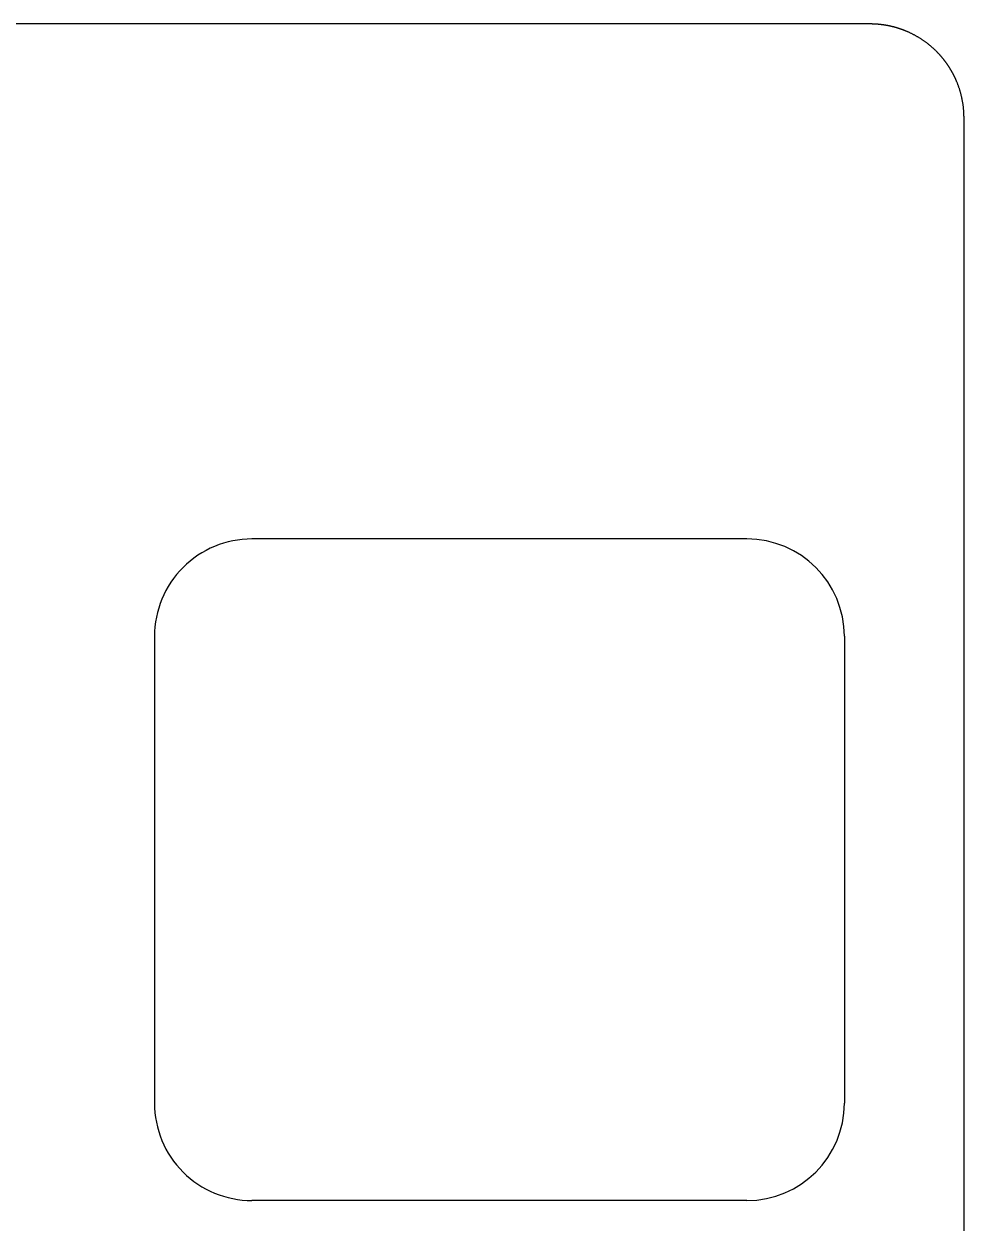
# Model space of a CAD drawing. Header units: millimetres. Extents: x -10 to 277, y -95 to 18.
# Drawn here: x 256.57 to 276.6, y -7.53 to 18.03 of the extents above; entities that cross this region are included whole.
import ezdxf

# ---------------------------------------------------------------- set-up
doc = ezdxf.new("R2010")
doc.units = ezdxf.units.MM
doc.header["$MEASUREMENT"] = 0
doc.layers.add('BLACK', color=7, linetype='CONTINUOUS')
doc.layers.add('Edge.Cuts', color=53, linetype='CONTINUOUS')

msp = doc.modelspace()

# ---------------------------------------------------------------- linework, layer by layer
at = {"layer": 'BLACK', "linetype": 'Continuous'}
for p, q in [((271.975, 7.05), (261.424999, 7.05)), ((259.35, 4.975), (259.35, -4.975001)), ((274.05, 4.975), (274.05, -4.975)), ((271.975, -7.05), (261.425, -7.05))]:
    msp.add_line(p, q, dxfattribs=at)
at = {"layer": 'BLACK'}
for centre, radius, start, end in [((261.424999, 4.975001), 2.074999, 90, 180.0000276), ((271.975, 4.975), 2.075, 0, 90), ((261.424999, -4.975001), 2.074999, 180, 270.0000276), ((271.975, -4.975), 2.075, 270, 0)]:
    msp.add_arc(centre, radius, start, end, dxfattribs=at)
at = {"layer": 'Edge.Cuts', "linetype": 'Continuous'}
for p, q in [((274.6, 18.026), (254.5416, 18.026)), ((274.602308, 18.025999), (274.6, 18.026)), ((274.60864, 18.025981), (274.602308, 18.025999)), ((274.614969, 18.025944), (274.60864, 18.025981)), ((274.621299, 18.025887), (274.614969, 18.025944)), ((274.627627, 18.025809), (274.621299, 18.025887)), ((274.633957, 18.025712), (274.627627, 18.025809)), ((274.640284, 18.025595), (274.633957, 18.025712)), ((274.646612, 18.025457), (274.640284, 18.025595)), ((274.652937, 18.0253), (274.646612, 18.025457)), ((274.659264, 18.025123), (274.652937, 18.0253)), ((274.665588, 18.024925), (274.659264, 18.025123)), ((274.671912, 18.024708), (274.665588, 18.024925)), ((274.678235, 18.024471), (274.671912, 18.024708)), ((274.684557, 18.024213), (274.678235, 18.024471)), ((274.690877, 18.023936), (274.684557, 18.024213)), ((274.697198, 18.023639), (274.690877, 18.023936)), ((274.703516, 18.023322), (274.697198, 18.023639)), ((274.709834, 18.022984), (274.703516, 18.023322)), ((274.71615, 18.022627), (274.709834, 18.022984)), ((274.722465, 18.02225), (274.71615, 18.022627)), ((274.728778, 18.021853), (274.722465, 18.02225)), ((274.735091, 18.021436), (274.728778, 18.021853)), ((274.7414, 18.020999), (274.735091, 18.021436)), ((274.74771, 18.020542), (274.7414, 18.020999)), ((274.754017, 18.020065), (274.74771, 18.020542)), ((274.760323, 18.019568), (274.754017, 18.020065)), ((274.766627, 18.019051), (274.760323, 18.019568)), ((274.77293, 18.018515), (274.766627, 18.019051)), ((274.779229, 18.017958), (274.77293, 18.018515)), ((274.785528, 18.017381), (274.779229, 18.017958)), ((274.791824, 18.016785), (274.785528, 18.017381)), ((274.798119, 18.016169), (274.791824, 18.016785)), ((274.804411, 18.015532), (274.798119, 18.016169)), ((274.810702, 18.014876), (274.804411, 18.015532)), ((274.81699, 18.0142), (274.810702, 18.014876)), ((274.823276, 18.013504), (274.81699, 18.0142)), ((274.829559, 18.012788), (274.823276, 18.013504)), ((274.835841, 18.012053), (274.829559, 18.012788)), ((274.84212, 18.011297), (274.835841, 18.012053)), ((274.848397, 18.010522), (274.84212, 18.011297)), ((274.85467, 18.009726), (274.848397, 18.010522)), ((274.860942, 18.008911), (274.85467, 18.009726)), ((274.86721, 18.008076), (274.860942, 18.008911)), ((274.873477, 18.007221), (274.86721, 18.008076)), ((274.879739, 18.006347), (274.873477, 18.007221)), ((274.886, 18.005452), (274.879739, 18.006347)), ((274.892257, 18.004538), (274.886, 18.005452)), ((274.898512, 18.003604), (274.892257, 18.004538)), ((274.904764, 18.002651), (274.898512, 18.003604)), ((274.911013, 18.001677), (274.904764, 18.002651)), ((274.917258, 18.000684), (274.911013, 18.001677)), ((274.9235, 17.999671), (274.917258, 18.000684)), ((274.929739, 17.998638), (274.9235, 17.999671)), ((274.935975, 17.997585), (274.929739, 17.998638)), ((274.942207, 17.996513), (274.935975, 17.997585)), ((274.948436, 17.995421), (274.942207, 17.996513)), ((274.954661, 17.994309), (274.948436, 17.995421)), ((274.960884, 17.993178), (274.954661, 17.994309)), ((274.967102, 17.992027), (274.960884, 17.993178)), ((274.973317, 17.990856), (274.967102, 17.992027)), ((274.979528, 17.989666), (274.973317, 17.990856)), ((274.985735, 17.988456), (274.979528, 17.989666)), ((274.991938, 17.987226), (274.985735, 17.988456)), ((274.998138, 17.985977), (274.991938, 17.987226)), ((275.004333, 17.984708), (274.998138, 17.985977)), ((275.010525, 17.983419), (275.004333, 17.984708)), ((275.016712, 17.982111), (275.010525, 17.983419)), ((275.022896, 17.980784), (275.016712, 17.982111)), ((275.029075, 17.979436), (275.022896, 17.980784)), ((275.03525, 17.97807), (275.029075, 17.979436)), ((275.04142, 17.976683), (275.03525, 17.97807)), ((275.047587, 17.975277), (275.04142, 17.976683)), ((275.053748, 17.973852), (275.047587, 17.975277)), ((275.059906, 17.972407), (275.053748, 17.973852)), ((275.066058, 17.970943), (275.059906, 17.972407)), ((275.072207, 17.969459), (275.066058, 17.970943)), ((275.07835, 17.967956), (275.072207, 17.969459)), ((275.084489, 17.966433), (275.07835, 17.967956)), ((275.090622, 17.964891), (275.084489, 17.966433)), ((275.096751, 17.96333), (275.090622, 17.964891)), ((275.102875, 17.961749), (275.096751, 17.96333)), ((275.108995, 17.960149), (275.102875, 17.961749)), ((275.115108, 17.958529), (275.108995, 17.960149)), ((275.121217, 17.95689), (275.115108, 17.958529)), ((275.127321, 17.955232), (275.121217, 17.95689)), ((275.13342, 17.953554), (275.127321, 17.955232)), ((275.139512, 17.951858), (275.13342, 17.953554)), ((275.1456, 17.950141), (275.139512, 17.951858)), ((275.151683, 17.948406), (275.1456, 17.950141)), ((275.15776, 17.946651), (275.151683, 17.948406)), ((275.163831, 17.944878), (275.15776, 17.946651)), ((275.169897, 17.943085), (275.163831, 17.944878)), ((275.175957, 17.941272), (275.169897, 17.943085)), ((275.182011, 17.939441), (275.175957, 17.941272)), ((275.18806, 17.93759), (275.182011, 17.939441)), ((275.194103, 17.935721), (275.18806, 17.93759)), ((275.200139, 17.933832), (275.194103, 17.935721)), ((275.20617, 17.931924), (275.200139, 17.933832)), ((275.212195, 17.929997), (275.20617, 17.931924)), ((275.218214, 17.928051), (275.212195, 17.929997)), ((275.224226, 17.926086), (275.218214, 17.928051)), ((275.230232, 17.924102), (275.224226, 17.926086)), ((275.236232, 17.922099), (275.230232, 17.924102)), ((275.242226, 17.920077), (275.236232, 17.922099)), ((275.248213, 17.918036), (275.242226, 17.920077)), ((275.254194, 17.915976), (275.248213, 17.918036)), ((275.260168, 17.913898), (275.254194, 17.915976)), ((275.266136, 17.9118), (275.260168, 17.913898)), ((275.272097, 17.909684), (275.266136, 17.9118)), ((275.278052, 17.907548), (275.272097, 17.909684)), ((275.283999, 17.905394), (275.278052, 17.907548)), ((275.28994, 17.903221), (275.283999, 17.905394)), ((275.295874, 17.901029), (275.28994, 17.903221)), ((275.301801, 17.898819), (275.295874, 17.901029)), ((275.307721, 17.89659), (275.301801, 17.898819)), ((275.313633, 17.894342), (275.307721, 17.89659)), ((275.319539, 17.892075), (275.313633, 17.894342)), ((275.325438, 17.88979), (275.319539, 17.892075)), ((275.331329, 17.887486), (275.325438, 17.88979)), ((275.337213, 17.885163), (275.331329, 17.887486)), ((275.343089, 17.882822), (275.337213, 17.885163)), ((275.348958, 17.880462), (275.343089, 17.882822)), ((275.35482, 17.878084), (275.348958, 17.880462)), ((275.360674, 17.875687), (275.35482, 17.878084)), ((275.36652, 17.873272), (275.360674, 17.875687)), ((275.37819, 17.868386), (275.36652, 17.873272)), ((275.389829, 17.863427), (275.37819, 17.868386)), ((275.401436, 17.858394), (275.389829, 17.863427)), ((275.41301, 17.853287), (275.401436, 17.858394)), ((275.424552, 17.848108), (275.41301, 17.853287)), ((275.436061, 17.842856), (275.424552, 17.848108)), ((275.447537, 17.837531), (275.436061, 17.842856)), ((275.458978, 17.832134), (275.447537, 17.837531)), ((275.470385, 17.826665), (275.458978, 17.832134)), ((275.481757, 17.821124), (275.470385, 17.826665)), ((275.493093, 17.815511), (275.481757, 17.821124)), ((275.504394, 17.809826), (275.493093, 17.815511)), ((275.515658, 17.804071), (275.504394, 17.809826)), ((275.526885, 17.798244), (275.515658, 17.804071)), ((275.538075, 17.792347), (275.526885, 17.798244)), ((275.549228, 17.786379), (275.538075, 17.792347)), ((275.560342, 17.78034), (275.549228, 17.786379)), ((275.571417, 17.774232), (275.560342, 17.78034)), ((275.582454, 17.768054), (275.571417, 17.774232)), ((275.593451, 17.761806), (275.582454, 17.768054)), ((275.604408, 17.75549), (275.593451, 17.761806)), ((275.615324, 17.749104), (275.604408, 17.75549)), ((275.6262, 17.742649), (275.615324, 17.749104)), ((275.637034, 17.736126), (275.6262, 17.742649)), ((275.647827, 17.729534), (275.637034, 17.736126)), ((275.658578, 17.722875), (275.647827, 17.729534)), ((275.669286, 17.716148), (275.658578, 17.722875)), ((275.679951, 17.709353), (275.669286, 17.716148)), ((275.690572, 17.702491), (275.679951, 17.709353)), ((275.70115, 17.695563), (275.690572, 17.702491)), ((275.711684, 17.688567), (275.70115, 17.695563)), ((275.722173, 17.681506), (275.711684, 17.688567)), ((275.732617, 17.674378), (275.722173, 17.681506)), ((275.743016, 17.667184), (275.732617, 17.674378)), ((275.753368, 17.659925), (275.743016, 17.667184)), ((275.763675, 17.652601), (275.753368, 17.659925)), ((275.773935, 17.645211), (275.763675, 17.652601)), ((275.784148, 17.637757), (275.773935, 17.645211)), ((275.794313, 17.630239), (275.784148, 17.637757)), ((275.804431, 17.622656), (275.794313, 17.630239)), ((275.8145, 17.61501), (275.804431, 17.622656)), ((275.824521, 17.6073), (275.8145, 17.61501)), ((275.834493, 17.599526), (275.824521, 17.6073)), ((275.844416, 17.59169), (275.834493, 17.599526)), ((275.854289, 17.583791), (275.844416, 17.59169)), ((275.864113, 17.57583), (275.854289, 17.583791)), ((275.873885, 17.567806), (275.864113, 17.57583)), ((275.883607, 17.559721), (275.873885, 17.567806)), ((275.893278, 17.551574), (275.883607, 17.559721)), ((275.902898, 17.543366), (275.893278, 17.551574)), ((275.912466, 17.535097), (275.902898, 17.543366)), ((275.921982, 17.526768), (275.912466, 17.535097)), ((275.931445, 17.518378), (275.921982, 17.526768)), ((275.940855, 17.509928), (275.931445, 17.518378)), ((275.950213, 17.501418), (275.940855, 17.509928)), ((275.959517, 17.492849), (275.950213, 17.501418)), ((275.968767, 17.48422), (275.959517, 17.492849)), ((275.977963, 17.475533), (275.968767, 17.48422)), ((275.987104, 17.466787), (275.977963, 17.475533)), ((275.996191, 17.457982), (275.987104, 17.466787)), ((276.005223, 17.44912), (275.996191, 17.457982)), ((276.0142, 17.4402), (276.005223, 17.44912)), ((276.015831, 17.438567), (276.0142, 17.4402)), ((276.020296, 17.434077), (276.015831, 17.438567)), ((276.024746, 17.429575), (276.020296, 17.434077)), ((276.029182, 17.425058), (276.024746, 17.429575)), ((276.033602, 17.420528), (276.029182, 17.425058)), ((276.038009, 17.415984), (276.033602, 17.420528)), ((276.0424, 17.411426), (276.038009, 17.415984)), ((276.046778, 17.406854), (276.0424, 17.411426)), ((276.05114, 17.40227), (276.046778, 17.406854)), ((276.055489, 17.397671), (276.05114, 17.40227)), ((276.059821, 17.393059), (276.055489, 17.397671)), ((276.06414, 17.388433), (276.059821, 17.393059)), ((276.068443, 17.383794), (276.06414, 17.388433)), ((276.072733, 17.379141), (276.068443, 17.383794)), ((276.077006, 17.374475), (276.072733, 17.379141)), ((276.081265, 17.369796), (276.077006, 17.374475)), ((276.085509, 17.365104), (276.081265, 17.369796)), ((276.089738, 17.360397), (276.085509, 17.365104)), ((276.093952, 17.355678), (276.089738, 17.360397)), ((276.098151, 17.350946), (276.093952, 17.355678)), ((276.102335, 17.346201), (276.098151, 17.350946)), ((276.106504, 17.341442), (276.102335, 17.346201)), ((276.110657, 17.336671), (276.106504, 17.341442)), ((276.114796, 17.331886), (276.110657, 17.336671)), ((276.118918, 17.327089), (276.114796, 17.331886)), ((276.123027, 17.322278), (276.118918, 17.327089)), ((276.127119, 17.317455), (276.123027, 17.322278)), ((276.131196, 17.312618), (276.127119, 17.317455)), ((276.135258, 17.30777), (276.131196, 17.312618)), ((276.139304, 17.302907), (276.135258, 17.30777)), ((276.143335, 17.298034), (276.139304, 17.302907)), ((276.147351, 17.293146), (276.143335, 17.298034)), ((276.15135, 17.288247), (276.147351, 17.293146)), ((276.155335, 17.283334), (276.15135, 17.288247)), ((276.159303, 17.27841), (276.155335, 17.283334)), ((276.163256, 17.273472), (276.159303, 17.27841)), ((276.167193, 17.268523), (276.163256, 17.273472)), ((276.171115, 17.26356), (276.167193, 17.268523)), ((276.175021, 17.258586), (276.171115, 17.26356)), ((276.178911, 17.253599), (276.175021, 17.258586)), ((276.182785, 17.248601), (276.178911, 17.253599)), ((276.186644, 17.243589), (276.182785, 17.248601)), ((276.190486, 17.238566), (276.186644, 17.243589)), ((276.194313, 17.233531), (276.190486, 17.238566)), ((276.198123, 17.228484), (276.194313, 17.233531)), ((276.201918, 17.223424), (276.198123, 17.228484)), ((276.205696, 17.218353), (276.201918, 17.223424)), ((276.209459, 17.213269), (276.205696, 17.218353)), ((276.213205, 17.208174), (276.209459, 17.213269)), ((276.216936, 17.203067), (276.213205, 17.208174)), ((276.22065, 17.197948), (276.216936, 17.203067)), ((276.224348, 17.192817), (276.22065, 17.197948)), ((276.228029, 17.187676), (276.224348, 17.192817)), ((276.231695, 17.182521), (276.228029, 17.187676)), ((276.235343, 17.177356), (276.231695, 17.182521)), ((276.238976, 17.172179), (276.235343, 17.177356)), ((276.242592, 17.166991), (276.238976, 17.172179)), ((276.246192, 17.161791), (276.242592, 17.166991)), ((276.249775, 17.15658), (276.246192, 17.161791)), ((276.253343, 17.151357), (276.249775, 17.15658)), ((276.256893, 17.146124), (276.253343, 17.151357)), ((276.260427, 17.140879), (276.256893, 17.146124)), ((276.263944, 17.135623), (276.260427, 17.140879)), ((276.267444, 17.130355), (276.263944, 17.135623)), ((276.270928, 17.125077), (276.267444, 17.130355)), ((276.274396, 17.119787), (276.270928, 17.125077)), ((276.277846, 17.114487), (276.274396, 17.119787)), ((276.28128, 17.109176), (276.277846, 17.114487)), ((276.284696, 17.103854), (276.28128, 17.109176)), ((276.288097, 17.098521), (276.284696, 17.103854)), ((276.29148, 17.093178), (276.288097, 17.098521)), ((276.294846, 17.087823), (276.29148, 17.093178)), ((276.298195, 17.082458), (276.294846, 17.087823)), ((276.301528, 17.077082), (276.298195, 17.082458)), ((276.304843, 17.071696), (276.301528, 17.077082)), ((276.308142, 17.066299), (276.304843, 17.071696)), ((276.311423, 17.060893), (276.308142, 17.066299)), ((276.314687, 17.055475), (276.311423, 17.060893)), ((276.317934, 17.050047), (276.314687, 17.055475)), ((276.321164, 17.044609), (276.317934, 17.050047)), ((276.324376, 17.039161), (276.321164, 17.044609)), ((276.327572, 17.033702), (276.324376, 17.039161)), ((276.33075, 17.028234), (276.327572, 17.033702)), ((276.333911, 17.022755), (276.33075, 17.028234)), ((276.337055, 17.017267), (276.333911, 17.022755)), ((276.340181, 17.011768), (276.337055, 17.017267)), ((276.34329, 17.00626), (276.340181, 17.011768)), ((276.346381, 17.000741), (276.34329, 17.00626)), ((276.349455, 16.995213), (276.346381, 17.000741)), ((276.352512, 16.989675), (276.349455, 16.995213)), ((276.35555, 16.984128), (276.352512, 16.989675)), ((276.358572, 16.978571), (276.35555, 16.984128)), ((276.361576, 16.973004), (276.358572, 16.978571)), ((276.364562, 16.967428), (276.361576, 16.973004)), ((276.36753, 16.961843), (276.364562, 16.967428)), ((276.370482, 16.956247), (276.36753, 16.961843)), ((276.373415, 16.950643), (276.370482, 16.956247)), ((276.37633, 16.94503), (276.373415, 16.950643)), ((276.379228, 16.939407), (276.37633, 16.94503)), ((276.382108, 16.933775), (276.379228, 16.939407)), ((276.38497, 16.928134), (276.382108, 16.933775)), ((276.387815, 16.922484), (276.38497, 16.928134)), ((276.390641, 16.916825), (276.387815, 16.922484)), ((276.39345, 16.911157), (276.390641, 16.916825)), ((276.39624, 16.90548), (276.39345, 16.911157)), ((276.399013, 16.899794), (276.39624, 16.90548)), ((276.401767, 16.8941), (276.399013, 16.899794)), ((276.404504, 16.888397), (276.401767, 16.8941)), ((276.407223, 16.882685), (276.404504, 16.888397)), ((276.409923, 16.876965), (276.407223, 16.882685)), ((276.412606, 16.871236), (276.409923, 16.876965)), ((276.41527, 16.865499), (276.412606, 16.871236)), ((276.417916, 16.859753), (276.41527, 16.865499)), ((276.420544, 16.853999), (276.417916, 16.859753)), ((276.423154, 16.848237), (276.420544, 16.853999)), ((276.425746, 16.842466), (276.423154, 16.848237)), ((276.428319, 16.836688), (276.425746, 16.842466)), ((276.430874, 16.830901), (276.428319, 16.836688)), ((276.433411, 16.825106), (276.430874, 16.830901)), ((276.435929, 16.819303), (276.433411, 16.825106)), ((276.438429, 16.813492), (276.435929, 16.819303)), ((276.440911, 16.807674), (276.438429, 16.813492)), ((276.443374, 16.801847), (276.440911, 16.807674)), ((276.445819, 16.796013), (276.443374, 16.801847)), ((276.448245, 16.790171), (276.445819, 16.796013)), ((276.453042, 16.778465), (276.448245, 16.790171)), ((276.457765, 16.766728), (276.453042, 16.778465)), ((276.462414, 16.754962), (276.457765, 16.766728)), ((276.466988, 16.743167), (276.462414, 16.754962)), ((276.471487, 16.731344), (276.466988, 16.743167)), ((276.475912, 16.719492), (276.471487, 16.731344)), ((276.480261, 16.707613), (276.475912, 16.719492)), ((276.484535, 16.695706), (276.480261, 16.707613)), ((276.488734, 16.683773), (276.484535, 16.695706)), ((276.492857, 16.671814), (276.488734, 16.683773)), ((276.496904, 16.659829), (276.492857, 16.671814)), ((276.500875, 16.647819), (276.496904, 16.659829)), ((276.504771, 16.635785), (276.500875, 16.647819)), ((276.50859, 16.623726), (276.504771, 16.635785)), ((276.512332, 16.611644), (276.50859, 16.623726)), ((276.515998, 16.599538), (276.512332, 16.611644)), ((276.519587, 16.58741), (276.515998, 16.599538)), ((276.5231, 16.575259), (276.519587, 16.58741)), ((276.526535, 16.563087), (276.5231, 16.575259)), ((276.529894, 16.550894), (276.526535, 16.563087)), ((276.533175, 16.53868), (276.529894, 16.550894)), ((276.536379, 16.526446), (276.533175, 16.53868)), ((276.539505, 16.514191), (276.536379, 16.526446)), ((276.542553, 16.501918), (276.539505, 16.514191)), ((276.545524, 16.489626), (276.542553, 16.501918)), ((276.548417, 16.477316), (276.545524, 16.489626)), ((276.551232, 16.464988), (276.548417, 16.477316)), ((276.553969, 16.452642), (276.551232, 16.464988)), ((276.556628, 16.44028), (276.553969, 16.452642)), ((276.559208, 16.427902), (276.556628, 16.44028)), ((276.56171, 16.415507), (276.559208, 16.427902)), ((276.564134, 16.403098), (276.56171, 16.415507)), ((276.566479, 16.390673), (276.564134, 16.403098)), ((276.568745, 16.378234), (276.566479, 16.390673)), ((276.570933, 16.365781), (276.568745, 16.378234)), ((276.573041, 16.353315), (276.570933, 16.365781)), ((276.575071, 16.340836), (276.573041, 16.353315)), ((276.577022, 16.328344), (276.575071, 16.340836)), ((276.578894, 16.31584), (276.577022, 16.328344)), ((276.580686, 16.303325), (276.578894, 16.31584)), ((276.5824, 16.290798), (276.580686, 16.303325)), ((276.584034, 16.278261), (276.5824, 16.290798)), ((276.585589, 16.265714), (276.584034, 16.278261)), ((276.587064, 16.253157), (276.585589, 16.265714)), ((276.58846, 16.240592), (276.587064, 16.253157)), ((276.589777, 16.228017), (276.58846, 16.240592)), ((276.591014, 16.215434), (276.589777, 16.228017)), ((276.592171, 16.202843), (276.591014, 16.215434)), ((276.593249, 16.190245), (276.592171, 16.202843)), ((276.594247, 16.17764), (276.593249, 16.190245)), ((276.595166, 16.165028), (276.594247, 16.17764)), ((276.596004, 16.15241), (276.595166, 16.165028)), ((276.596763, 16.139787), (276.596004, 16.15241)), ((276.597442, 16.127159), (276.596763, 16.139787)), ((276.598042, 16.114526), (276.597442, 16.127159)), ((276.598561, 16.101889), (276.598042, 16.114526)), ((276.599001, 16.089248), (276.598561, 16.101889)), ((276.59936, 16.076603), (276.599001, 16.089248)), ((276.59964, 16.063956), (276.59936, 16.076603)), ((276.59984, 16.051306), (276.59964, 16.063956)), ((276.59996, 16.038654), (276.59984, 16.051306)), ((276.6, 16.026), (276.59996, 16.038654)), ((276.6, -93.226), (276.6, 16.026))]:
    msp.add_line(p, q, dxfattribs=at)

doc.saveas('drawing.dxf')
